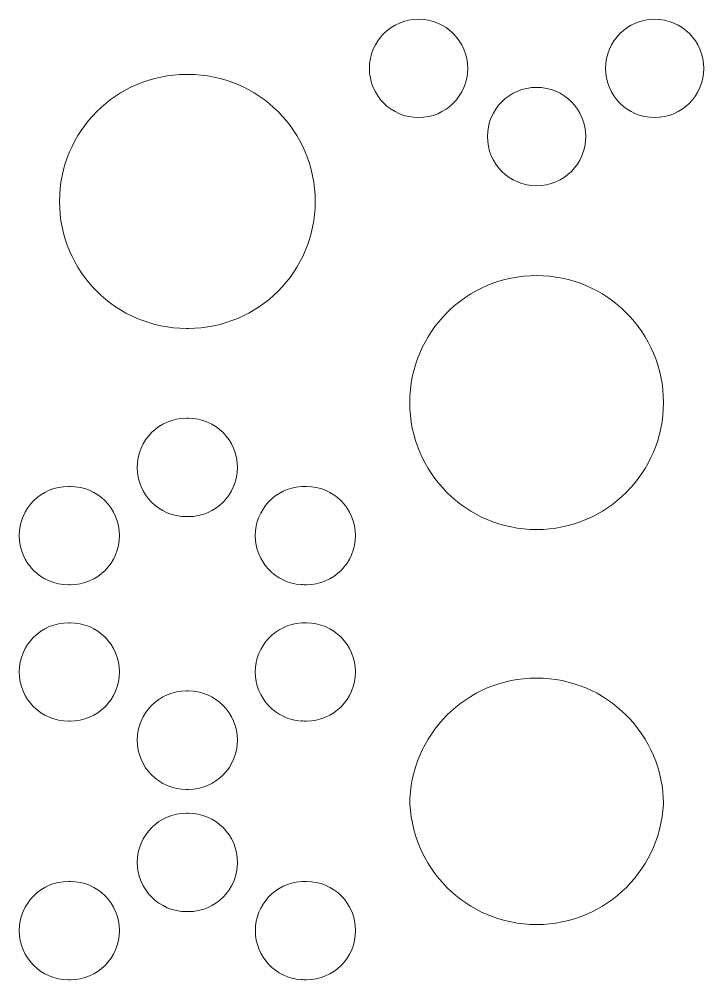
# Model space of a CAD drawing. Header units: millimetres. Extents: x -1200 to 1200, y -590 to 590.
# Drawn here: x 1 to 254.1, y -65.7 to 289.7 of the extents above; entities that cross this region are included whole.
import ezdxf

# ---------------------------------------------------------------- set-up
doc = ezdxf.new("R2010")
doc.units = ezdxf.units.MM
doc.header["$MEASUREMENT"] = 0
doc.layers.add('Layer 1', color=7, linetype='Continuous')

msp = doc.modelspace()

# ---------------------------------------------------------------- linework, layer by layer
at = {"layer": 'Layer 1', "color": 250, "lineweight": 20}
for points, knots in [([(130.4578, 271.4798), (130.4578, 281.5312), (138.592, 289.6771), (148.629, 289.6771), (158.6615, 289.6771), (166.8007, 281.5312), (166.8007, 271.4798), (166.8007, 261.4335), (158.6615, 253.2876), (148.629, 253.2876), (138.592, 253.2876), (130.4578, 261.4335), (130.4578, 271.4798)], [0, 0, 0, 0, 0.25, 0.25, 0.25, 0.5, 0.5, 0.5, 0.75, 0.75, 0.75, 1, 1, 1, 1]), ([(217.7314, 271.4798), (217.7314, 281.5312), (225.8704, 289.6771), (235.9028, 289.6771), (245.9351, 289.6771), (254.0741, 281.5312), (254.0741, 271.4798), (254.0741, 261.4335), (245.9351, 253.2876), (235.9028, 253.2876), (225.8704, 253.2876), (217.7314, 261.4335), (217.7314, 271.4798)], [0, 0, 0, 0, 0.25, 0.25, 0.25, 0.5, 0.5, 0.5, 0.75, 0.75, 0.75, 1, 1, 1, 1]), ([(22.6829, 246.6246), (22.6829, 246.6246), (23.9057, 248.5299), (23.9057, 248.5299), (23.9057, 248.5299), (25.2128, 250.3728), (25.2128, 250.3728), (25.2128, 250.3728), (26.6041, 252.1477), (26.6041, 252.1477), (26.6041, 252.1477), (28.0802, 253.8552), (28.0802, 253.8552), (28.0802, 253.8552), (29.6357, 255.4875), (29.6357, 255.4875), (29.6357, 255.4875), (31.2658, 257.0453), (31.2658, 257.0453), (31.2658, 257.0453), (32.9686, 258.5234), (32.9686, 258.5234), (32.9686, 258.5234), (34.7435, 259.9167), (34.7435, 259.9167), (34.7435, 259.9167), (36.5835, 261.2281), (36.5835, 261.2281), (36.5835, 261.2281), (38.4864, 262.4501), (38.4864, 262.4501), (38.4864, 262.4501), (40.4517, 263.5804), (40.4517, 263.5804), (40.4517, 263.5804), (42.4727, 264.6164), (42.4727, 264.6164), (42.4727, 264.6164), (44.5491, 265.5583), (44.5491, 265.5583), (44.5491, 265.5583), (46.6762, 266.3987), (46.6762, 266.3987), (46.6762, 266.3987), (48.8538, 267.1377), (48.8538, 267.1377), (48.8538, 267.1377), (51.0773, 267.7681), (51.0773, 267.7681), (51.0773, 267.7681), (53.3442, 268.2945), (53.3442, 268.2945), (53.3442, 268.2945), (55.6521, 268.7075), (55.6521, 268.7075), (55.6521, 268.7075), (57.9986, 269.007), (57.9986, 269.007), (57.9986, 269.007), (60.3838, 269.1856), (60.3838, 269.1856), (60.3838, 269.1856), (62.8025, 269.246), (62.8025, 269.246), (62.8025, 269.246), (63.1582, 269.2372), (63.1582, 269.2372), (63.1582, 269.2372), (63.5138, 269.246), (63.5138, 269.246), (63.5138, 269.246), (65.9329, 269.1856), (65.9329, 269.1856), (65.9329, 269.1856), (68.3178, 269.007), (68.3178, 269.007), (68.3178, 269.007), (70.6667, 268.7075), (70.6667, 268.7075), (70.6667, 268.7075), (72.9722, 268.2945), (72.9722, 268.2945), (72.9722, 268.2945), (75.2415, 267.7681), (75.2415, 267.7681), (75.2415, 267.7681), (77.465, 267.1377), (77.465, 267.1377), (77.465, 267.1377), (79.6403, 266.3987), (79.6403, 266.3987), (79.6403, 266.3987), (81.7698, 265.5583), (81.7698, 265.5583), (81.7698, 265.5583), (83.8462, 264.6164), (83.8462, 264.6164), (83.8462, 264.6164), (85.867, 263.5804), (85.867, 263.5804), (85.867, 263.5804), (87.8327, 262.4501), (87.8327, 262.4501), (87.8327, 262.4501), (89.7352, 261.2281), (89.7352, 261.2281), (89.7352, 261.2281), (91.5753, 259.9167), (91.5753, 259.9167), (91.5753, 259.9167), (93.3479, 258.5234), (93.3479, 258.5234), (93.3479, 258.5234), (95.0529, 257.0453), (95.0529, 257.0453), (95.0529, 257.0453), (96.6831, 255.4875), (96.6831, 255.4875), (96.6831, 255.4875), (98.2386, 253.8527), (98.2386, 253.8527), (98.2386, 253.8527), (99.7146, 252.1477), (99.7146, 252.1477), (99.7146, 252.1477), (101.1061, 250.3728), (101.1061, 250.3728), (101.1061, 250.3728), (102.4155, 248.5299), (102.4155, 248.5299), (102.4155, 248.5299), (103.6357, 246.6246), (103.6357, 246.6246), (103.6357, 246.6246), (104.7645, 244.6562), (104.7645, 244.6562), (104.7645, 244.6562), (105.799, 242.6325), (105.799, 242.6325), (105.799, 242.6325), (106.7395, 240.5532), (106.7395, 240.5532), (106.7395, 240.5532), (107.5787, 238.4232), (107.5787, 238.4232), (107.5787, 238.4232), (108.3144, 236.2423), (108.3144, 236.2423), (108.3144, 236.2423), (108.946, 234.018), (108.946, 234.018), (108.946, 234.018), (109.4694, 231.7457), (109.4694, 231.7457), (109.4694, 231.7457), (109.8842, 229.4344), (109.8842, 229.4344), (109.8842, 229.4344), (110.1809, 227.0822), (110.1809, 227.0822), (110.1809, 227.0822), (110.3619, 224.6937), (110.3619, 224.6937), (110.3619, 224.6937), (110.4245, 222.2714), (110.4245, 222.2714), (110.4245, 222.2714), (110.3619, 219.8491), (110.3619, 219.8491), (110.3619, 219.8491), (110.1809, 217.4607), (110.1809, 217.4607), (110.1809, 217.4607), (109.8842, 215.111), (109.8842, 215.111), (109.8842, 215.111), (109.4694, 212.7974), (109.4694, 212.7974), (109.4694, 212.7974), (108.946, 210.5272), (108.946, 210.5272), (108.946, 210.5272), (108.3144, 208.303), (108.3144, 208.303), (108.3144, 208.303), (107.5787, 206.1222), (107.5787, 206.1222), (107.5787, 206.1222), (106.7395, 203.9897), (106.7395, 203.9897), (106.7395, 203.9897), (105.799, 201.9127), (105.799, 201.9127), (105.799, 201.9127), (104.7645, 199.889), (104.7645, 199.889), (104.7645, 199.889), (103.6357, 197.9207), (103.6357, 197.9207), (103.6357, 197.9207), (102.4155, 196.0152), (102.4155, 196.0152), (102.4155, 196.0152), (101.1061, 194.1727), (101.1061, 194.1727), (101.1061, 194.1727), (99.7146, 192.3953), (99.7146, 192.3953), (99.7146, 192.3953), (98.2386, 190.6902), (98.2386, 190.6902), (98.2386, 190.6902), (96.6831, 189.0576), (96.6831, 189.0576), (96.6831, 189.0576), (95.0505, 187.4975), (95.0505, 187.4975), (95.0505, 187.4975), (93.3479, 186.0219), (93.3479, 186.0219), (93.3479, 186.0219), (91.5753, 184.6261), (91.5753, 184.6261), (91.5753, 184.6261), (89.7352, 183.3147), (89.7352, 183.3147), (89.7352, 183.3147), (87.8327, 182.0927), (87.8327, 182.0927), (87.8327, 182.0927), (85.867, 180.9625), (85.867, 180.9625), (85.867, 180.9625), (83.8462, 179.9263), (83.8462, 179.9263), (83.8462, 179.9263), (81.7698, 178.9845), (81.7698, 178.9845), (81.7698, 178.9845), (79.6403, 178.1442), (79.6403, 178.1442), (79.6403, 178.1442), (77.465, 177.4075), (77.465, 177.4075), (77.465, 177.4075), (75.2415, 176.7748), (75.2415, 176.7748), (75.2415, 176.7748), (72.9722, 176.2508), (72.9722, 176.2508), (72.9722, 176.2508), (70.6667, 175.8401), (70.6667, 175.8401), (70.6667, 175.8401), (68.3178, 175.5408), (68.3178, 175.5408), (68.3178, 175.5408), (65.9329, 175.3573), (65.9329, 175.3573), (65.9329, 175.3573), (63.5138, 175.2969), (63.5138, 175.2969), (63.5138, 175.2969), (63.1584, 175.3056), (63.1584, 175.3056), (63.1584, 175.3056), (62.8025, 175.2969), (62.8025, 175.2969), (62.8025, 175.2969), (60.3838, 175.3573), (60.3838, 175.3573), (60.3838, 175.3573), (57.9986, 175.5408), (57.9986, 175.5408), (57.9986, 175.5408), (55.6521, 175.8401), (55.6521, 175.8401), (55.6521, 175.8401), (53.3442, 176.2508), (53.3442, 176.2508), (53.3442, 176.2508), (51.0773, 176.7748), (51.0773, 176.7748), (51.0773, 176.7748), (48.8538, 177.4075), (48.8538, 177.4075), (48.8538, 177.4075), (46.6762, 178.1442), (46.6762, 178.1442), (46.6762, 178.1442), (44.5491, 178.9845), (44.5491, 178.9845), (44.5491, 178.9845), (42.4727, 179.9263), (42.4727, 179.9263), (42.4727, 179.9263), (40.4492, 180.9625), (40.4492, 180.9625), (40.4492, 180.9625), (38.4887, 182.0927), (38.4887, 182.0927), (38.4887, 182.0927), (36.5835, 183.3147), (36.5835, 183.3147), (36.5835, 183.3147), (34.7435, 184.6261), (34.7435, 184.6261), (34.7435, 184.6261), (32.9686, 186.0219), (32.9686, 186.0219), (32.9686, 186.0219), (31.2658, 187.4975), (31.2658, 187.4975), (31.2658, 187.4975), (29.6357, 189.0576), (29.6357, 189.0576), (29.6357, 189.0576), (28.0802, 190.6902), (28.0802, 190.6902), (28.0802, 190.6902), (26.6041, 192.3953), (26.6041, 192.3953), (26.6041, 192.3953), (25.2128, 194.1727), (25.2128, 194.1727), (25.2128, 194.1727), (23.9057, 196.0152), (23.9057, 196.0152), (23.9057, 196.0152), (22.6829, 197.9207), (22.6829, 197.9207), (22.6829, 197.9207), (21.552, 199.889), (21.552, 199.889), (21.552, 199.889), (20.5174, 201.9127), (20.5174, 201.9127), (20.5174, 201.9127), (19.5793, 203.9897), (19.5793, 203.9897), (19.5793, 203.9897), (18.7401, 206.1222), (18.7401, 206.1222), (18.7401, 206.1222), (18.0022, 208.303), (18.0022, 208.303), (18.0022, 208.303), (17.3726, 210.5272), (17.3726, 210.5272), (17.3726, 210.5272), (16.8468, 212.7998), (16.8468, 212.7998), (16.8468, 212.7998), (16.432, 215.111), (16.432, 215.111), (16.432, 215.111), (16.1379, 217.4607), (16.1379, 217.4607), (16.1379, 217.4607), (15.9546, 219.8491), (15.9546, 219.8491), (15.9546, 219.8491), (15.8943, 222.2714), (15.8943, 222.2714), (15.8943, 222.2714), (15.9546, 224.6937), (15.9546, 224.6937), (15.9546, 224.6937), (16.1379, 227.0822), (16.1379, 227.0822), (16.1379, 227.0822), (16.432, 229.4344), (16.432, 229.4344), (16.432, 229.4344), (16.8468, 231.7457), (16.8468, 231.7457), (16.8468, 231.7457), (17.3726, 234.0158), (17.3726, 234.0158), (17.3726, 234.0158), (18.0022, 236.2423), (18.0022, 236.2423), (18.0022, 236.2423), (18.7401, 238.4232), (18.7401, 238.4232), (18.7401, 238.4232), (19.5793, 240.5532), (19.5793, 240.5532), (19.5793, 240.5532), (20.5174, 242.6325), (20.5174, 242.6325), (20.5174, 242.6325), (21.552, 244.6562), (21.552, 244.6562), (21.552, 244.6562), (22.6829, 246.6246), (22.6829, 246.6246)], [0, 0, 0, 0, 0.00757576, 0.00757576, 0.00757576, 0.01515152, 0.01515152, 0.01515152, 0.02272727, 0.02272727, 0.02272727, 0.03030303, 0.03030303, 0.03030303, 0.03787879, 0.03787879, 0.03787879, 0.04545455, 0.04545455, 0.04545455, 0.0530303, 0.0530303, 0.0530303, 0.06060606, 0.06060606, 0.06060606, 0.06818182, 0.06818182, 0.06818182, 0.07575758, 0.07575758, 0.07575758, 0.08333333, 0.08333333, 0.08333333, 0.09090909, 0.09090909, 0.09090909, 0.09848485, 0.09848485, 0.09848485, 0.10606061, 0.10606061, 0.10606061, 0.11363636, 0.11363636, 0.11363636, 0.12121212, 0.12121212, 0.12121212, 0.12878788, 0.12878788, 0.12878788, 0.13636364, 0.13636364, 0.13636364, 0.14393939, 0.14393939, 0.14393939, 0.15151515, 0.15151515, 0.15151515, 0.15909091, 0.15909091, 0.15909091, 0.16666667, 0.16666667, 0.16666667, 0.17424242, 0.17424242, 0.17424242, 0.18181818, 0.18181818, 0.18181818, 0.18939394, 0.18939394, 0.18939394, 0.1969697, 0.1969697, 0.1969697, 0.20454545, 0.20454545, 0.20454545, 0.21212121, 0.21212121, 0.21212121, 0.21969697, 0.21969697, 0.21969697, 0.22727273, 0.22727273, 0.22727273, 0.23484848, 0.23484848, 0.23484848, 0.24242424, 0.24242424, 0.24242424, 0.25, 0.25, 0.25, 0.25757576, 0.25757576, 0.25757576, 0.26515152, 0.26515152, 0.26515152, 0.27272727, 0.27272727, 0.27272727, 0.28030303, 0.28030303, 0.28030303, 0.28787879, 0.28787879, 0.28787879, 0.29545455, 0.29545455, 0.29545455, 0.3030303, 0.3030303, 0.3030303, 0.31060606, 0.31060606, 0.31060606, 0.31818182, 0.31818182, 0.31818182, 0.32575758, 0.32575758, 0.32575758, 0.33333333, 0.33333333, 0.33333333, 0.34090909, 0.34090909, 0.34090909, 0.34848485, 0.34848485, 0.34848485, 0.35606061, 0.35606061, 0.35606061, 0.36363636, 0.36363636, 0.36363636, 0.37121212, 0.37121212, 0.37121212, 0.37878788, 0.37878788, 0.37878788, 0.38636364, 0.38636364, 0.38636364, 0.39393939, 0.39393939, 0.39393939, 0.40151515, 0.40151515, 0.40151515, 0.40909091, 0.40909091, 0.40909091, 0.41666667, 0.41666667, 0.41666667, 0.42424242, 0.42424242, 0.42424242, 0.43181818, 0.43181818, 0.43181818, 0.43939394, 0.43939394, 0.43939394, 0.4469697, 0.4469697, 0.4469697, 0.45454545, 0.45454545, 0.45454545, 0.46212121, 0.46212121, 0.46212121, 0.46969697, 0.46969697, 0.46969697, 0.47727273, 0.47727273, 0.47727273, 0.48484848, 0.48484848, 0.48484848, 0.49242424, 0.49242424, 0.49242424, 0.5, 0.5, 0.5, 0.50757576, 0.50757576, 0.50757576, 0.51515152, 0.51515152, 0.51515152, 0.52272727, 0.52272727, 0.52272727, 0.53030303, 0.53030303, 0.53030303, 0.53787879, 0.53787879, 0.53787879, 0.54545455, 0.54545455, 0.54545455, 0.5530303, 0.5530303, 0.5530303, 0.56060606, 0.56060606, 0.56060606, 0.56818182, 0.56818182, 0.56818182, 0.57575758, 0.57575758, 0.57575758, 0.58333333, 0.58333333, 0.58333333, 0.59090909, 0.59090909, 0.59090909, 0.59848485, 0.59848485, 0.59848485, 0.60606061, 0.60606061, 0.60606061, 0.61363636, 0.61363636, 0.61363636, 0.62121212, 0.62121212, 0.62121212, 0.62878788, 0.62878788, 0.62878788, 0.63636364, 0.63636364, 0.63636364, 0.64393939, 0.64393939, 0.64393939, 0.65151515, 0.65151515, 0.65151515, 0.65909091, 0.65909091, 0.65909091, 0.66666667, 0.66666667, 0.66666667, 0.67424242, 0.67424242, 0.67424242, 0.68181818, 0.68181818, 0.68181818, 0.68939394, 0.68939394, 0.68939394, 0.6969697, 0.6969697, 0.6969697, 0.70454545, 0.70454545, 0.70454545, 0.71212121, 0.71212121, 0.71212121, 0.71969697, 0.71969697, 0.71969697, 0.72727273, 0.72727273, 0.72727273, 0.73484848, 0.73484848, 0.73484848, 0.74242424, 0.74242424, 0.74242424, 0.75, 0.75, 0.75, 0.75757576, 0.75757576, 0.75757576, 0.76515152, 0.76515152, 0.76515152, 0.77272727, 0.77272727, 0.77272727, 0.78030303, 0.78030303, 0.78030303, 0.78787879, 0.78787879, 0.78787879, 0.79545455, 0.79545455, 0.79545455, 0.8030303, 0.8030303, 0.8030303, 0.81060606, 0.81060606, 0.81060606, 0.81818182, 0.81818182, 0.81818182, 0.82575758, 0.82575758, 0.82575758, 0.83333333, 0.83333333, 0.83333333, 0.84090909, 0.84090909, 0.84090909, 0.84848485, 0.84848485, 0.84848485, 0.85606061, 0.85606061, 0.85606061, 0.86363636, 0.86363636, 0.86363636, 0.87121212, 0.87121212, 0.87121212, 0.87878788, 0.87878788, 0.87878788, 0.88636364, 0.88636364, 0.88636364, 0.89393939, 0.89393939, 0.89393939, 0.90151515, 0.90151515, 0.90151515, 0.90909091, 0.90909091, 0.90909091, 0.91666667, 0.91666667, 0.91666667, 0.92424242, 0.92424242, 0.92424242, 0.93181818, 0.93181818, 0.93181818, 0.93939394, 0.93939394, 0.93939394, 0.9469697, 0.9469697, 0.9469697, 0.95454545, 0.95454545, 0.95454545, 0.96212121, 0.96212121, 0.96212121, 0.96969697, 0.96969697, 0.96969697, 0.97727273, 0.97727273, 0.97727273, 0.98484848, 0.98484848, 0.98484848, 0.99242424, 0.99242424, 0.99242424, 1, 1, 1, 1]), ([(174.0933, 246.2526), (174.0933, 256.3014), (182.2301, 264.4498), (192.2647, 264.4498), (202.2995, 264.4498), (210.4362, 256.3014), (210.4362, 246.2526), (210.4362, 236.2037), (202.2995, 228.0553), (192.2647, 228.0553), (182.2301, 228.0553), (174.0933, 236.2037), (174.0933, 246.2526)], [0, 0, 0, 0, 0.25, 0.25, 0.25, 0.5, 0.5, 0.5, 0.75, 0.75, 0.75, 1, 1, 1, 1]), ([(145.3566, 147.8331), (145.3566, 147.8331), (145.4169, 150.2554), (145.4169, 150.2554), (145.4169, 150.2554), (145.6, 152.6438), (145.6, 152.6438), (145.6, 152.6438), (145.8967, 154.9937), (145.8967, 154.9937), (145.8967, 154.9937), (146.3117, 157.3048), (146.3117, 157.3048), (146.3117, 157.3048), (146.8326, 159.5775), (146.8326, 159.5775), (146.8326, 159.5775), (147.4644, 161.8017), (147.4644, 161.8017), (147.4644, 161.8017), (148.2023, 163.9825), (148.2023, 163.9825), (148.2023, 163.9825), (149.0391, 166.1123), (149.0391, 166.1123), (149.0391, 166.1123), (149.9797, 168.1919), (149.9797, 168.1919), (149.9797, 168.1919), (151.0167, 170.2156), (151.0167, 170.2156), (151.0167, 170.2156), (152.1429, 172.1839), (152.1429, 172.1839), (152.1429, 172.1839), (153.3657, 174.0893), (153.3657, 174.0893), (153.3657, 174.0893), (154.6725, 175.932), (154.6725, 175.932), (154.6725, 175.932), (156.0691, 177.7094), (156.0691, 177.7094), (156.0691, 177.7094), (157.5424, 179.4143), (157.5424, 179.4143), (157.5424, 179.4143), (159.0954, 181.047), (159.0954, 181.047), (159.0954, 181.047), (160.7282, 182.6048), (160.7282, 182.6048), (160.7282, 182.6048), (162.4307, 184.0826), (162.4307, 184.0826), (162.4307, 184.0826), (164.2032, 185.4761), (164.2032, 185.4761), (164.2032, 185.4761), (166.0458, 186.7899), (166.0458, 186.7899), (166.0458, 186.7899), (167.9486, 188.0118), (167.9486, 188.0118), (167.9486, 188.0118), (169.9116, 189.1422), (169.9116, 189.1422), (169.9116, 189.1422), (171.9325, 190.1781), (171.9325, 190.1781), (171.9325, 190.1781), (174.0113, 191.1199), (174.0113, 191.1199), (174.0113, 191.1199), (176.1384, 191.9604), (176.1384, 191.9604), (176.1384, 191.9604), (178.3185, 192.6971), (178.3185, 192.6971), (178.3185, 192.6971), (180.5395, 193.3298), (180.5395, 193.3298), (180.5395, 193.3298), (182.8064, 193.8539), (182.8064, 193.8539), (182.8064, 193.8539), (185.1144, 194.2644), (185.1144, 194.2644), (185.1144, 194.2644), (187.4633, 194.564), (187.4633, 194.564), (187.4633, 194.564), (189.846, 194.7474), (189.846, 194.7474), (189.846, 194.7474), (192.2647, 194.8078), (192.2647, 194.8078), (192.2647, 194.8078), (194.686, 194.7474), (194.686, 194.7474), (194.686, 194.7474), (197.0686, 194.564), (197.0686, 194.564), (197.0686, 194.564), (199.4175, 194.2644), (199.4175, 194.2644), (199.4175, 194.2644), (201.7278, 193.8539), (201.7278, 193.8539), (201.7278, 193.8539), (203.9923, 193.3298), (203.9923, 193.3298), (203.9923, 193.3298), (206.2135, 192.6971), (206.2135, 192.6971), (206.2135, 192.6971), (208.3936, 191.9604), (208.3936, 191.9604), (208.3936, 191.9604), (210.5207, 191.1199), (210.5207, 191.1199), (210.5207, 191.1199), (212.597, 190.1781), (212.597, 190.1781), (212.597, 190.1781), (214.6204, 189.1422), (214.6204, 189.1422), (214.6204, 189.1422), (216.5835, 188.0118), (216.5835, 188.0118), (216.5835, 188.0118), (218.4863, 186.7899), (218.4863, 186.7899), (218.4863, 186.7899), (220.3238, 185.4761), (220.3238, 185.4761), (220.3238, 185.4761), (222.1012, 184.0826), (222.1012, 184.0826), (222.1012, 184.0826), (223.8036, 182.6048), (223.8036, 182.6048), (223.8036, 182.6048), (225.4364, 181.047), (225.4364, 181.047), (225.4364, 181.047), (226.9895, 179.4143), (226.9895, 179.4143), (226.9895, 179.4143), (228.4654, 177.7094), (228.4654, 177.7094), (228.4654, 177.7094), (229.8592, 175.932), (229.8592, 175.932), (229.8592, 175.932), (231.1664, 174.0893), (231.1664, 174.0893), (231.1664, 174.0893), (232.3892, 172.1839), (232.3892, 172.1839), (232.3892, 172.1839), (233.5154, 170.2156), (233.5154, 170.2156), (233.5154, 170.2156), (234.5523, 168.1919), (234.5523, 168.1919), (234.5523, 168.1919), (235.4904, 166.1123), (235.4904, 166.1123), (235.4904, 166.1123), (236.3295, 163.9825), (236.3295, 163.9825), (236.3295, 163.9825), (237.0675, 161.8017), (237.0675, 161.8017), (237.0675, 161.8017), (237.6994, 159.5775), (237.6994, 159.5775), (237.6994, 159.5775), (238.2204, 157.3048), (238.2204, 157.3048), (238.2204, 157.3048), (238.635, 154.9937), (238.635, 154.9937), (238.635, 154.9937), (238.9342, 152.6438), (238.9342, 152.6438), (238.9342, 152.6438), (239.1149, 150.2554), (239.1149, 150.2554), (239.1149, 150.2554), (239.1753, 147.8331), (239.1753, 147.8331), (239.1753, 147.8331), (239.1149, 145.4109), (239.1149, 145.4109), (239.1149, 145.4109), (238.9342, 143.0225), (238.9342, 143.0225), (238.9342, 143.0225), (238.635, 140.6702), (238.635, 140.6702), (238.635, 140.6702), (238.2204, 138.3591), (238.2204, 138.3591), (238.2204, 138.3591), (237.6994, 136.0889), (237.6994, 136.0889), (237.6994, 136.0889), (237.0675, 133.8623), (237.0675, 133.8623), (237.0675, 133.8623), (236.3295, 131.6816), (236.3295, 131.6816), (236.3295, 131.6816), (235.4904, 129.5513), (235.4904, 129.5513), (235.4904, 129.5513), (234.5523, 127.4721), (234.5523, 127.4721), (234.5523, 127.4721), (233.5154, 125.4483), (233.5154, 125.4483), (233.5154, 125.4483), (232.3892, 123.4801), (232.3892, 123.4801), (232.3892, 123.4801), (231.1664, 121.5722), (231.1664, 121.5722), (231.1664, 121.5722), (229.8592, 119.7319), (229.8592, 119.7319), (229.8592, 119.7319), (228.4654, 117.9544), (228.4654, 117.9544), (228.4654, 117.9544), (226.9895, 116.2496), (226.9895, 116.2496), (226.9895, 116.2496), (225.4364, 114.6169), (225.4364, 114.6169), (225.4364, 114.6169), (223.8036, 113.0592), (223.8036, 113.0592), (223.8036, 113.0592), (222.1012, 111.5814), (222.1012, 111.5814), (222.1012, 111.5814), (220.3285, 110.1878), (220.3285, 110.1878), (220.3285, 110.1878), (218.4863, 108.8764), (218.4863, 108.8764), (218.4863, 108.8764), (216.5835, 107.6544), (216.5835, 107.6544), (216.5835, 107.6544), (214.6204, 106.5242), (214.6204, 106.5242), (214.6204, 106.5242), (212.597, 105.4882), (212.597, 105.4882), (212.597, 105.4882), (210.5207, 104.5463), (210.5207, 104.5463), (210.5207, 104.5463), (208.3936, 103.7035), (208.3936, 103.7035), (208.3936, 103.7035), (206.2135, 102.9693), (206.2135, 102.9693), (206.2135, 102.9693), (203.9923, 102.3365), (203.9923, 102.3365), (203.9923, 102.3365), (201.7278, 101.8102), (201.7278, 101.8102), (201.7278, 101.8102), (199.4175, 101.3972), (199.4175, 101.3972), (199.4175, 101.3972), (197.0686, 101.0976), (197.0686, 101.0976), (197.0686, 101.0976), (194.686, 100.9189), (194.686, 100.9189), (194.686, 100.9189), (192.2647, 100.8585), (192.2647, 100.8585), (192.2647, 100.8585), (189.846, 100.9189), (189.846, 100.9189), (189.846, 100.9189), (187.4633, 101.0976), (187.4633, 101.0976), (187.4633, 101.0976), (185.1144, 101.3972), (185.1144, 101.3972), (185.1144, 101.3972), (182.8064, 101.8102), (182.8064, 101.8102), (182.8064, 101.8102), (180.5395, 102.3365), (180.5395, 102.3365), (180.5395, 102.3365), (178.3185, 102.9693), (178.3185, 102.9693), (178.3185, 102.9693), (176.1384, 103.7058), (176.1384, 103.7058), (176.1384, 103.7058), (174.0113, 104.5463), (174.0113, 104.5463), (174.0113, 104.5463), (171.9325, 105.4882), (171.9325, 105.4882), (171.9325, 105.4882), (169.9116, 106.5242), (169.9116, 106.5242), (169.9116, 106.5242), (167.9486, 107.6544), (167.9486, 107.6544), (167.9486, 107.6544), (166.0458, 108.8764), (166.0458, 108.8764), (166.0458, 108.8764), (164.2032, 110.1878), (164.2032, 110.1878), (164.2032, 110.1878), (162.4307, 111.5814), (162.4307, 111.5814), (162.4307, 111.5814), (160.7282, 113.0592), (160.7282, 113.0592), (160.7282, 113.0592), (159.0954, 114.6169), (159.0954, 114.6169), (159.0954, 114.6169), (157.5424, 116.2496), (157.5424, 116.2496), (157.5424, 116.2496), (156.0691, 117.9544), (156.0691, 117.9544), (156.0691, 117.9544), (154.6725, 119.7319), (154.6725, 119.7319), (154.6725, 119.7319), (153.3657, 121.5722), (153.3657, 121.5722), (153.3657, 121.5722), (152.1429, 123.4801), (152.1429, 123.4801), (152.1429, 123.4801), (151.0167, 125.4483), (151.0167, 125.4483), (151.0167, 125.4483), (149.9797, 127.4721), (149.9797, 127.4721), (149.9797, 127.4721), (149.0391, 129.5513), (149.0391, 129.5513), (149.0391, 129.5513), (148.2023, 131.6816), (148.2023, 131.6816), (148.2023, 131.6816), (147.4644, 133.8623), (147.4644, 133.8623), (147.4644, 133.8623), (146.8326, 136.0889), (146.8326, 136.0889), (146.8326, 136.0889), (146.3117, 138.3614), (146.3117, 138.3614), (146.3117, 138.3614), (145.8967, 140.6702), (145.8967, 140.6702), (145.8967, 140.6702), (145.6, 143.0225), (145.6, 143.0225), (145.6, 143.0225), (145.4169, 145.4109), (145.4169, 145.4109), (145.4169, 145.4109), (145.3566, 147.8331), (145.3566, 147.8331)], [0, 0, 0, 0, 0.0078125, 0.0078125, 0.0078125, 0.015625, 0.015625, 0.015625, 0.0234375, 0.0234375, 0.0234375, 0.03125, 0.03125, 0.03125, 0.0390625, 0.0390625, 0.0390625, 0.046875, 0.046875, 0.046875, 0.0546875, 0.0546875, 0.0546875, 0.0625, 0.0625, 0.0625, 0.0703125, 0.0703125, 0.0703125, 0.078125, 0.078125, 0.078125, 0.0859375, 0.0859375, 0.0859375, 0.09375, 0.09375, 0.09375, 0.1015625, 0.1015625, 0.1015625, 0.109375, 0.109375, 0.109375, 0.1171875, 0.1171875, 0.1171875, 0.125, 0.125, 0.125, 0.1328125, 0.1328125, 0.1328125, 0.140625, 0.140625, 0.140625, 0.1484375, 0.1484375, 0.1484375, 0.15625, 0.15625, 0.15625, 0.1640625, 0.1640625, 0.1640625, 0.171875, 0.171875, 0.171875, 0.1796875, 0.1796875, 0.1796875, 0.1875, 0.1875, 0.1875, 0.1953125, 0.1953125, 0.1953125, 0.203125, 0.203125, 0.203125, 0.2109375, 0.2109375, 0.2109375, 0.21875, 0.21875, 0.21875, 0.2265625, 0.2265625, 0.2265625, 0.234375, 0.234375, 0.234375, 0.2421875, 0.2421875, 0.2421875, 0.25, 0.25, 0.25, 0.2578125, 0.2578125, 0.2578125, 0.265625, 0.265625, 0.265625, 0.2734375, 0.2734375, 0.2734375, 0.28125, 0.28125, 0.28125, 0.2890625, 0.2890625, 0.2890625, 0.296875, 0.296875, 0.296875, 0.3046875, 0.3046875, 0.3046875, 0.3125, 0.3125, 0.3125, 0.3203125, 0.3203125, 0.3203125, 0.328125, 0.328125, 0.328125, 0.3359375, 0.3359375, 0.3359375, 0.34375, 0.34375, 0.34375, 0.3515625, 0.3515625, 0.3515625, 0.359375, 0.359375, 0.359375, 0.3671875, 0.3671875, 0.3671875, 0.375, 0.375, 0.375, 0.3828125, 0.3828125, 0.3828125, 0.390625, 0.390625, 0.390625, 0.3984375, 0.3984375, 0.3984375, 0.40625, 0.40625, 0.40625, 0.4140625, 0.4140625, 0.4140625, 0.421875, 0.421875, 0.421875, 0.4296875, 0.4296875, 0.4296875, 0.4375, 0.4375, 0.4375, 0.4453125, 0.4453125, 0.4453125, 0.453125, 0.453125, 0.453125, 0.4609375, 0.4609375, 0.4609375, 0.46875, 0.46875, 0.46875, 0.4765625, 0.4765625, 0.4765625, 0.484375, 0.484375, 0.484375, 0.4921875, 0.4921875, 0.4921875, 0.5, 0.5, 0.5, 0.5078125, 0.5078125, 0.5078125, 0.515625, 0.515625, 0.515625, 0.5234375, 0.5234375, 0.5234375, 0.53125, 0.53125, 0.53125, 0.5390625, 0.5390625, 0.5390625, 0.546875, 0.546875, 0.546875, 0.5546875, 0.5546875, 0.5546875, 0.5625, 0.5625, 0.5625, 0.5703125, 0.5703125, 0.5703125, 0.578125, 0.578125, 0.578125, 0.5859375, 0.5859375, 0.5859375, 0.59375, 0.59375, 0.59375, 0.6015625, 0.6015625, 0.6015625, 0.609375, 0.609375, 0.609375, 0.6171875, 0.6171875, 0.6171875, 0.625, 0.625, 0.625, 0.6328125, 0.6328125, 0.6328125, 0.640625, 0.640625, 0.640625, 0.6484375, 0.6484375, 0.6484375, 0.65625, 0.65625, 0.65625, 0.6640625, 0.6640625, 0.6640625, 0.671875, 0.671875, 0.671875, 0.6796875, 0.6796875, 0.6796875, 0.6875, 0.6875, 0.6875, 0.6953125, 0.6953125, 0.6953125, 0.703125, 0.703125, 0.703125, 0.7109375, 0.7109375, 0.7109375, 0.71875, 0.71875, 0.71875, 0.7265625, 0.7265625, 0.7265625, 0.734375, 0.734375, 0.734375, 0.7421875, 0.7421875, 0.7421875, 0.75, 0.75, 0.75, 0.7578125, 0.7578125, 0.7578125, 0.765625, 0.765625, 0.765625, 0.7734375, 0.7734375, 0.7734375, 0.78125, 0.78125, 0.78125, 0.7890625, 0.7890625, 0.7890625, 0.796875, 0.796875, 0.796875, 0.8046875, 0.8046875, 0.8046875, 0.8125, 0.8125, 0.8125, 0.8203125, 0.8203125, 0.8203125, 0.828125, 0.828125, 0.828125, 0.8359375, 0.8359375, 0.8359375, 0.84375, 0.84375, 0.84375, 0.8515625, 0.8515625, 0.8515625, 0.859375, 0.859375, 0.859375, 0.8671875, 0.8671875, 0.8671875, 0.875, 0.875, 0.875, 0.8828125, 0.8828125, 0.8828125, 0.890625, 0.890625, 0.890625, 0.8984375, 0.8984375, 0.8984375, 0.90625, 0.90625, 0.90625, 0.9140625, 0.9140625, 0.9140625, 0.921875, 0.921875, 0.921875, 0.9296875, 0.9296875, 0.9296875, 0.9375, 0.9375, 0.9375, 0.9453125, 0.9453125, 0.9453125, 0.953125, 0.953125, 0.953125, 0.9609375, 0.9609375, 0.9609375, 0.96875, 0.96875, 0.96875, 0.9765625, 0.9765625, 0.9765625, 0.984375, 0.984375, 0.984375, 0.9921875, 0.9921875, 0.9921875, 1, 1, 1, 1]), ([(44.631, 123.852), (44.631, 133.9008), (52.7702, 142.0493), (62.8025, 142.0493), (62.9214, 142.0493), (63.0399, 142.0481), (63.1582, 142.0459), (63.2765, 142.0481), (63.3951, 142.0493), (63.5138, 142.0493), (73.5462, 142.0493), (81.6853, 133.9008), (81.6853, 123.852), (81.6853, 113.8031), (73.5462, 105.6548), (63.5138, 105.6548), (63.3951, 105.6548), (63.2765, 105.656), (63.1582, 105.6583), (63.0399, 105.656), (62.9214, 105.6548), (62.8025, 105.6548), (52.7702, 105.6548), (44.631, 113.8031), (44.631, 123.852)], [0, 0, 0, 0, 0.125, 0.125, 0.125, 0.25, 0.25, 0.25, 0.375, 0.375, 0.375, 0.5, 0.5, 0.5, 0.625, 0.625, 0.625, 0.75, 0.75, 0.75, 0.875, 0.875, 0.875, 1, 1, 1, 1]), ([(0.9928, 98.6199), (0.9928, 108.6713), (9.1323, 116.817), (19.1645, 116.817), (19.2833, 116.817), (19.402, 116.8158), (19.5203, 116.8135), (19.6385, 116.8158), (19.757, 116.817), (19.8759, 116.817), (29.9105, 116.817), (38.0473, 108.6713), (38.0473, 98.6199), (38.0473, 88.5732), (29.9105, 80.4275), (19.8759, 80.4275), (19.757, 80.4275), (19.6385, 80.4286), (19.5203, 80.4308), (19.402, 80.4286), (19.2833, 80.4275), (19.1645, 80.4275), (9.1323, 80.4275), (0.9928, 88.5732), (0.9928, 98.6199)], [0, 0, 0, 0, 0.125, 0.125, 0.125, 0.25, 0.25, 0.25, 0.375, 0.375, 0.375, 0.5, 0.5, 0.5, 0.625, 0.625, 0.625, 0.75, 0.75, 0.75, 0.875, 0.875, 0.875, 1, 1, 1, 1]), ([(88.2691, 98.6199), (88.2691, 108.2437), (95.7282, 116.1214), (105.1696, 116.7735), (105.1696, 116.7735), (105.1696, 116.7099), (105.1696, 116.7099), (105.8208, 116.7806), (106.4821, 116.817), (107.152, 116.817), (117.1842, 116.817), (125.3233, 108.6713), (125.3233, 98.6199), (125.3233, 88.5732), (117.1842, 80.4275), (107.152, 80.4275), (106.4821, 80.4275), (105.8208, 80.4637), (105.1696, 80.5347), (105.1696, 80.5347), (105.1696, 80.4709), (105.1696, 80.4709), (95.7282, 81.1279), (88.2691, 89.0008), (88.2691, 98.6199)], [0, 0, 0, 0, 0.125, 0.125, 0.125, 0.25, 0.25, 0.25, 0.375, 0.375, 0.375, 0.5, 0.5, 0.5, 0.625, 0.625, 0.625, 0.75, 0.75, 0.75, 0.875, 0.875, 0.875, 1, 1, 1, 1]), ([(0.9928, 48.1627), (0.9928, 58.2093), (9.1323, 66.3599), (19.1645, 66.3599), (19.2833, 66.3599), (19.402, 66.3589), (19.5203, 66.3565), (19.6385, 66.3589), (19.757, 66.3599), (19.8759, 66.3599), (29.9105, 66.3599), (38.0473, 58.2093), (38.0473, 48.1627), (38.0473, 38.1162), (29.9105, 29.9656), (19.8759, 29.9656), (19.757, 29.9656), (19.6385, 29.9667), (19.5203, 29.969), (19.402, 29.9667), (19.2833, 29.9656), (19.1645, 29.9656), (9.1323, 29.9656), (0.9928, 38.1162), (0.9928, 48.1627)], [0, 0, 0, 0, 0.125, 0.125, 0.125, 0.25, 0.25, 0.25, 0.375, 0.375, 0.375, 0.5, 0.5, 0.5, 0.625, 0.625, 0.625, 0.75, 0.75, 0.75, 0.875, 0.875, 0.875, 1, 1, 1, 1]), ([(88.2691, 48.1627), (88.2691, 57.7817), (95.7282, 65.6597), (105.1696, 66.3141), (105.1696, 66.3141), (105.1696, 66.2528), (105.1696, 66.2528), (105.8208, 66.3235), (106.4821, 66.3599), (107.152, 66.3599), (117.1842, 66.3599), (125.3233, 58.2093), (125.3233, 48.1627), (125.3233, 38.1162), (117.1842, 29.9656), (107.152, 29.9656), (106.4821, 29.9656), (105.8208, 30.0019), (105.1696, 30.0728), (105.1696, 30.0728), (105.1696, 30.0113), (105.1696, 30.0113), (95.7282, 30.6659), (88.2691, 38.5437), (88.2691, 48.1627)], [0, 0, 0, 0, 0.125, 0.125, 0.125, 0.25, 0.25, 0.25, 0.375, 0.375, 0.375, 0.5, 0.5, 0.5, 0.625, 0.625, 0.625, 0.75, 0.75, 0.75, 0.875, 0.875, 0.875, 1, 1, 1, 1]), ([(176.1384, 43.079), (176.1384, 43.079), (178.3185, 43.8182), (178.3185, 43.8182), (178.3185, 43.8182), (180.5395, 44.4509), (180.5395, 44.4509), (180.5395, 44.4509), (182.8064, 44.9726), (182.8064, 44.9726), (182.8064, 44.9726), (185.1144, 45.3856), (185.1144, 45.3856), (185.1144, 45.3856), (187.4633, 45.685), (187.4633, 45.685), (187.4633, 45.685), (189.846, 45.8684), (189.846, 45.8684), (189.846, 45.8684), (192.2647, 45.9288), (192.2647, 45.9288), (192.2647, 45.9288), (194.686, 45.8684), (194.686, 45.8684), (194.686, 45.8684), (197.0686, 45.685), (197.0686, 45.685), (197.0686, 45.685), (199.4175, 45.3856), (199.4175, 45.3856), (199.4175, 45.3856), (201.7278, 44.9726), (201.7278, 44.9726), (201.7278, 44.9726), (203.9923, 44.4509), (203.9923, 44.4509), (203.9923, 44.4509), (206.2135, 43.8182), (206.2135, 43.8182), (206.2135, 43.8182), (208.3936, 43.079), (208.3936, 43.079), (208.3936, 43.079), (210.5207, 42.2411), (210.5207, 42.2411), (210.5207, 42.2411), (212.597, 41.2992), (212.597, 41.2992), (212.597, 41.2992), (214.6204, 40.2632), (214.6204, 40.2632), (214.6204, 40.2632), (216.5835, 39.1329), (216.5835, 39.1329), (216.5835, 39.1329), (218.4863, 37.9087), (218.4863, 37.9087), (218.4863, 37.9087), (220.3238, 36.5997), (220.3238, 36.5997), (220.3238, 36.5997), (222.1012, 35.2013), (222.1012, 35.2013), (222.1012, 35.2013), (223.8036, 33.7235), (223.8036, 33.7235), (223.8036, 33.7235), (225.4364, 32.168), (225.4364, 32.168), (225.4364, 32.168), (226.9895, 30.5355), (226.9895, 30.5355), (226.9895, 30.5355), (228.4654, 28.828), (228.4654, 28.828), (228.4654, 28.828), (229.8592, 27.053), (229.8592, 27.053), (229.8592, 27.053), (231.1664, 25.2104), (231.1664, 25.2104), (231.1664, 25.2104), (232.3892, 23.3049), (232.3892, 23.3049), (232.3892, 23.3049), (233.5154, 21.3366), (233.5154, 21.3366), (233.5154, 21.3366), (234.5523, 19.3153), (234.5523, 19.3153), (234.5523, 19.3153), (235.4904, 17.2336), (235.4904, 17.2336), (235.4904, 17.2336), (236.3295, 15.1035), (236.3295, 15.1035), (236.3295, 15.1035), (237.0675, 12.9251), (237.0675, 12.9251), (237.0675, 12.9251), (237.6994, 10.6961), (237.6994, 10.6961), (237.6994, 10.6961), (238.2204, 8.426), (238.2204, 8.426), (238.2204, 8.426), (238.635, 6.1123), (238.635, 6.1123), (238.635, 6.1123), (238.9342, 3.7625), (238.9342, 3.7625), (238.9342, 3.7625), (239.1149, 1.3765), (239.1149, 1.3765), (239.1149, 1.3765), (239.1487, -0.0266), (239.1487, -0.0266), (239.1487, -0.0266), (239.1319, -0.739), (239.1319, -0.739), (239.1319, -0.739), (238.951, -3.1275), (238.951, -3.1275), (238.951, -3.1275), (238.652, -5.4773), (238.652, -5.4773), (238.652, -5.4773), (238.2374, -7.7909), (238.2374, -7.7909), (238.2374, -7.7909), (237.7162, -10.061), (237.7162, -10.061), (237.7162, -10.061), (237.0844, -12.2877), (237.0844, -12.2877), (237.0844, -12.2877), (236.3464, -14.466), (236.3464, -14.466), (236.3464, -14.466), (235.5073, -16.5986), (235.5073, -16.5986), (235.5073, -16.5986), (234.5692, -18.6777), (234.5692, -18.6777), (234.5692, -18.6777), (233.5322, -20.7017), (233.5322, -20.7017), (233.5322, -20.7017), (232.406, -22.6698), (232.406, -22.6698), (232.406, -22.6698), (231.1834, -24.5753), (231.1834, -24.5753), (231.1834, -24.5753), (229.8762, -26.418), (229.8762, -26.418), (229.8762, -26.418), (228.4823, -28.193), (228.4823, -28.193), (228.4823, -28.193), (227.0064, -29.8981), (227.0064, -29.8981), (227.0064, -29.8981), (225.4533, -31.5331), (225.4533, -31.5331), (225.4533, -31.5331), (223.8206, -33.0907), (223.8206, -33.0907), (223.8206, -33.0907), (222.1181, -34.5663), (222.1181, -34.5663), (222.1181, -34.5663), (220.3455, -35.9621), (220.3455, -35.9621), (220.3455, -35.9621), (218.5032, -37.2736), (218.5032, -37.2736), (218.5032, -37.2736), (216.6003, -38.4956), (216.6003, -38.4956), (216.6003, -38.4956), (214.6373, -39.6282), (214.6373, -39.6282), (214.6373, -39.6282), (212.6139, -40.6666), (212.6139, -40.6666), (212.6139, -40.6666), (210.5375, -41.6037), (210.5375, -41.6037), (210.5375, -41.6037), (208.4105, -42.4466), (208.4105, -42.4466), (208.4105, -42.4466), (206.2304, -43.1832), (206.2304, -43.1832), (206.2304, -43.1832), (204.0093, -43.8134), (204.0093, -43.8134), (204.0093, -43.8134), (201.7448, -44.3399), (201.7448, -44.3399), (201.7448, -44.3399), (199.4345, -44.7528), (199.4345, -44.7528), (199.4345, -44.7528), (197.0855, -45.0523), (197.0855, -45.0523), (197.0855, -45.0523), (194.7029, -45.2311), (194.7029, -45.2311), (194.7029, -45.2311), (192.2817, -45.2914), (192.2817, -45.2914), (192.2817, -45.2914), (189.8628, -45.2311), (189.8628, -45.2311), (189.8628, -45.2311), (187.4802, -45.0523), (187.4802, -45.0523), (187.4802, -45.0523), (185.1312, -44.7528), (185.1312, -44.7528), (185.1312, -44.7528), (182.8234, -44.3399), (182.8234, -44.3399), (182.8234, -44.3399), (180.5564, -43.8134), (180.5564, -43.8134), (180.5564, -43.8134), (178.3353, -43.1832), (178.3353, -43.1832), (178.3353, -43.1832), (176.1553, -42.4466), (176.1553, -42.4466), (176.1553, -42.4466), (174.0282, -41.6037), (174.0282, -41.6037), (174.0282, -41.6037), (171.9494, -40.6666), (171.9494, -40.6666), (171.9494, -40.6666), (169.9286, -39.6282), (169.9286, -39.6282), (169.9286, -39.6282), (167.9654, -38.4956), (167.9654, -38.4956), (167.9654, -38.4956), (166.0627, -37.2736), (166.0627, -37.2736), (166.0627, -37.2736), (164.2202, -35.9621), (164.2202, -35.9621), (164.2202, -35.9621), (162.4477, -34.5663), (162.4477, -34.5663), (162.4477, -34.5663), (160.7452, -33.0907), (160.7452, -33.0907), (160.7452, -33.0907), (159.1124, -31.5331), (159.1124, -31.5331), (159.1124, -31.5331), (157.5592, -29.8981), (157.5592, -29.8981), (157.5592, -29.8981), (156.0859, -28.193), (156.0859, -28.193), (156.0859, -28.193), (154.6895, -26.418), (154.6895, -26.418), (154.6895, -26.418), (153.3826, -24.5753), (153.3826, -24.5753), (153.3826, -24.5753), (152.1599, -22.6698), (152.1599, -22.6698), (152.1599, -22.6698), (151.0336, -20.7017), (151.0336, -20.7017), (151.0336, -20.7017), (149.9965, -18.6777), (149.9965, -18.6777), (149.9965, -18.6777), (149.0559, -16.5986), (149.0559, -16.5986), (149.0559, -16.5986), (148.2192, -14.466), (148.2192, -14.466), (148.2192, -14.466), (147.4812, -12.2877), (147.4812, -12.2877), (147.4812, -12.2877), (146.8494, -10.061), (146.8494, -10.061), (146.8494, -10.061), (146.3285, -7.7909), (146.3285, -7.7909), (146.3285, -7.7909), (145.9136, -5.4773), (145.9136, -5.4773), (145.9136, -5.4773), (145.617, -3.1275), (145.617, -3.1275), (145.617, -3.1275), (145.4337, -0.739), (145.4337, -0.739), (145.4337, -0.739), (145.4169, -0.0266), (145.4169, -0.0266), (145.4169, -0.0266), (145.3831, -0.0266), (145.3831, -0.0266), (145.3831, -0.0266), (145.4169, 1.3718), (145.4169, 1.3718), (145.4169, 1.3718), (145.6, 3.7625), (145.6, 3.7625), (145.6, 3.7625), (145.8967, 6.1123), (145.8967, 6.1123), (145.8967, 6.1123), (146.3117, 8.426), (146.3117, 8.426), (146.3117, 8.426), (146.8326, 10.6961), (146.8326, 10.6961), (146.8326, 10.6961), (147.4644, 12.9251), (147.4644, 12.9251), (147.4644, 12.9251), (148.2023, 15.1035), (148.2023, 15.1035), (148.2023, 15.1035), (149.0391, 17.2336), (149.0391, 17.2336), (149.0391, 17.2336), (149.9797, 19.3105), (149.9797, 19.3105), (149.9797, 19.3105), (151.0167, 21.3366), (151.0167, 21.3366), (151.0167, 21.3366), (152.1429, 23.3049), (152.1429, 23.3049), (152.1429, 23.3049), (153.3657, 25.2104), (153.3657, 25.2104), (153.3657, 25.2104), (154.6725, 27.053), (154.6725, 27.053), (154.6725, 27.053), (156.0691, 28.828), (156.0691, 28.828), (156.0691, 28.828), (157.5424, 30.5355), (157.5424, 30.5355), (157.5424, 30.5355), (159.0954, 32.168), (159.0954, 32.168), (159.0954, 32.168), (160.7282, 33.7235), (160.7282, 33.7235), (160.7282, 33.7235), (162.4307, 35.2013), (162.4307, 35.2013), (162.4307, 35.2013), (164.2032, 36.5997), (164.2032, 36.5997), (164.2032, 36.5997), (166.0458, 37.9087), (166.0458, 37.9087), (166.0458, 37.9087), (167.9486, 39.1329), (167.9486, 39.1329), (167.9486, 39.1329), (169.9116, 40.2632), (169.9116, 40.2632), (169.9116, 40.2632), (171.9325, 41.2992), (171.9325, 41.2992), (171.9325, 41.2992), (174.0113, 42.2411), (174.0113, 42.2411), (174.0113, 42.2411), (176.1384, 43.079), (176.1384, 43.079)], [0, 0, 0, 0, 0.00775194, 0.00775194, 0.00775194, 0.01550388, 0.01550388, 0.01550388, 0.02325581, 0.02325581, 0.02325581, 0.03100775, 0.03100775, 0.03100775, 0.03875969, 0.03875969, 0.03875969, 0.04651163, 0.04651163, 0.04651163, 0.05426357, 0.05426357, 0.05426357, 0.0620155, 0.0620155, 0.0620155, 0.06976744, 0.06976744, 0.06976744, 0.07751938, 0.07751938, 0.07751938, 0.08527132, 0.08527132, 0.08527132, 0.09302326, 0.09302326, 0.09302326, 0.10077519, 0.10077519, 0.10077519, 0.10852713, 0.10852713, 0.10852713, 0.11627907, 0.11627907, 0.11627907, 0.12403101, 0.12403101, 0.12403101, 0.13178295, 0.13178295, 0.13178295, 0.13953488, 0.13953488, 0.13953488, 0.14728682, 0.14728682, 0.14728682, 0.15503876, 0.15503876, 0.15503876, 0.1627907, 0.1627907, 0.1627907, 0.17054264, 0.17054264, 0.17054264, 0.17829457, 0.17829457, 0.17829457, 0.18604651, 0.18604651, 0.18604651, 0.19379845, 0.19379845, 0.19379845, 0.20155039, 0.20155039, 0.20155039, 0.20930233, 0.20930233, 0.20930233, 0.21705426, 0.21705426, 0.21705426, 0.2248062, 0.2248062, 0.2248062, 0.23255814, 0.23255814, 0.23255814, 0.24031008, 0.24031008, 0.24031008, 0.24806202, 0.24806202, 0.24806202, 0.25581395, 0.25581395, 0.25581395, 0.26356589, 0.26356589, 0.26356589, 0.27131783, 0.27131783, 0.27131783, 0.27906977, 0.27906977, 0.27906977, 0.28682171, 0.28682171, 0.28682171, 0.29457364, 0.29457364, 0.29457364, 0.30232558, 0.30232558, 0.30232558, 0.31007752, 0.31007752, 0.31007752, 0.31782946, 0.31782946, 0.31782946, 0.3255814, 0.3255814, 0.3255814, 0.33333333, 0.33333333, 0.33333333, 0.34108527, 0.34108527, 0.34108527, 0.34883721, 0.34883721, 0.34883721, 0.35658915, 0.35658915, 0.35658915, 0.36434109, 0.36434109, 0.36434109, 0.37209302, 0.37209302, 0.37209302, 0.37984496, 0.37984496, 0.37984496, 0.3875969, 0.3875969, 0.3875969, 0.39534884, 0.39534884, 0.39534884, 0.40310078, 0.40310078, 0.40310078, 0.41085271, 0.41085271, 0.41085271, 0.41860465, 0.41860465, 0.41860465, 0.42635659, 0.42635659, 0.42635659, 0.43410853, 0.43410853, 0.43410853, 0.44186047, 0.44186047, 0.44186047, 0.4496124, 0.4496124, 0.4496124, 0.45736434, 0.45736434, 0.45736434, 0.46511628, 0.46511628, 0.46511628, 0.47286822, 0.47286822, 0.47286822, 0.48062016, 0.48062016, 0.48062016, 0.48837209, 0.48837209, 0.48837209, 0.49612403, 0.49612403, 0.49612403, 0.50387597, 0.50387597, 0.50387597, 0.51162791, 0.51162791, 0.51162791, 0.51937984, 0.51937984, 0.51937984, 0.52713178, 0.52713178, 0.52713178, 0.53488372, 0.53488372, 0.53488372, 0.54263566, 0.54263566, 0.54263566, 0.5503876, 0.5503876, 0.5503876, 0.55813953, 0.55813953, 0.55813953, 0.56589147, 0.56589147, 0.56589147, 0.57364341, 0.57364341, 0.57364341, 0.58139535, 0.58139535, 0.58139535, 0.58914729, 0.58914729, 0.58914729, 0.59689922, 0.59689922, 0.59689922, 0.60465116, 0.60465116, 0.60465116, 0.6124031, 0.6124031, 0.6124031, 0.62015504, 0.62015504, 0.62015504, 0.62790698, 0.62790698, 0.62790698, 0.63565891, 0.63565891, 0.63565891, 0.64341085, 0.64341085, 0.64341085, 0.65116279, 0.65116279, 0.65116279, 0.65891473, 0.65891473, 0.65891473, 0.66666667, 0.66666667, 0.66666667, 0.6744186, 0.6744186, 0.6744186, 0.68217054, 0.68217054, 0.68217054, 0.68992248, 0.68992248, 0.68992248, 0.69767442, 0.69767442, 0.69767442, 0.70542636, 0.70542636, 0.70542636, 0.71317829, 0.71317829, 0.71317829, 0.72093023, 0.72093023, 0.72093023, 0.72868217, 0.72868217, 0.72868217, 0.73643411, 0.73643411, 0.73643411, 0.74418605, 0.74418605, 0.74418605, 0.75193798, 0.75193798, 0.75193798, 0.75968992, 0.75968992, 0.75968992, 0.76744186, 0.76744186, 0.76744186, 0.7751938, 0.7751938, 0.7751938, 0.78294574, 0.78294574, 0.78294574, 0.79069767, 0.79069767, 0.79069767, 0.79844961, 0.79844961, 0.79844961, 0.80620155, 0.80620155, 0.80620155, 0.81395349, 0.81395349, 0.81395349, 0.82170543, 0.82170543, 0.82170543, 0.82945736, 0.82945736, 0.82945736, 0.8372093, 0.8372093, 0.8372093, 0.84496124, 0.84496124, 0.84496124, 0.85271318, 0.85271318, 0.85271318, 0.86046512, 0.86046512, 0.86046512, 0.86821705, 0.86821705, 0.86821705, 0.87596899, 0.87596899, 0.87596899, 0.88372093, 0.88372093, 0.88372093, 0.89147287, 0.89147287, 0.89147287, 0.89922481, 0.89922481, 0.89922481, 0.90697674, 0.90697674, 0.90697674, 0.91472868, 0.91472868, 0.91472868, 0.92248062, 0.92248062, 0.92248062, 0.93023256, 0.93023256, 0.93023256, 0.9379845, 0.9379845, 0.9379845, 0.94573643, 0.94573643, 0.94573643, 0.95348837, 0.95348837, 0.95348837, 0.96124031, 0.96124031, 0.96124031, 0.96899225, 0.96899225, 0.96899225, 0.97674419, 0.97674419, 0.97674419, 0.98449612, 0.98449612, 0.98449612, 0.99224806, 0.99224806, 0.99224806, 1, 1, 1, 1]), ([(44.631, 22.933), (44.631, 32.9795), (52.7702, 41.1303), (62.8025, 41.1303), (62.9214, 41.1303), (63.0399, 41.1292), (63.1582, 41.1267), (63.2765, 41.1292), (63.3951, 41.1303), (63.5138, 41.1303), (73.5462, 41.1303), (81.6853, 32.9795), (81.6853, 22.933), (81.6853, 12.8841), (73.5462, 4.7359), (63.5138, 4.7359), (63.3951, 4.7359), (63.2765, 4.7369), (63.1582, 4.7393), (63.0399, 4.7369), (62.9214, 4.7359), (62.8025, 4.7359), (52.7702, 4.7359), (44.631, 12.8841), (44.631, 22.933)], [0, 0, 0, 0, 0.125, 0.125, 0.125, 0.25, 0.25, 0.25, 0.375, 0.375, 0.375, 0.5, 0.5, 0.5, 0.625, 0.625, 0.625, 0.75, 0.75, 0.75, 0.875, 0.875, 0.875, 1, 1, 1, 1]), ([(44.648, -22.2979), (44.648, -12.2491), (52.7871, -4.1009), (62.8194, -4.1009), (62.9382, -4.1009), (63.0568, -4.1019), (63.1751, -4.1043), (63.2934, -4.1019), (63.4119, -4.1009), (63.5307, -4.1009), (73.563, -4.1009), (81.7024, -12.2491), (81.7024, -22.2979), (81.7024, -32.3444), (73.563, -40.4952), (63.5307, -40.4952), (63.4119, -40.4952), (63.2934, -40.4941), (63.1751, -40.4916), (63.0568, -40.4941), (62.9382, -40.4952), (62.8194, -40.4952), (52.7871, -40.4952), (44.648, -32.3444), (44.648, -22.2979)], [0, 0, 0, 0, 0.125, 0.125, 0.125, 0.25, 0.25, 0.25, 0.375, 0.375, 0.375, 0.5, 0.5, 0.5, 0.625, 0.625, 0.625, 0.75, 0.75, 0.75, 0.875, 0.875, 0.875, 1, 1, 1, 1]), ([(1.01, -47.5301), (1.01, -37.4787), (9.1492, -29.3281), (19.1814, -29.3281), (19.3002, -29.3281), (19.4189, -29.3292), (19.5372, -29.3315), (19.6555, -29.3292), (19.7739, -29.3281), (19.8928, -29.3281), (29.9275, -29.3281), (38.0643, -37.4787), (38.0643, -47.5301), (38.0643, -57.5767), (29.9275, -65.7224), (19.8928, -65.7224), (19.7739, -65.7224), (19.6555, -65.7213), (19.5372, -65.719), (19.4189, -65.7213), (19.3002, -65.7224), (19.1814, -65.7224), (9.1492, -65.7224), (1.01, -57.5767), (1.01, -47.5301)], [0, 0, 0, 0, 0.125, 0.125, 0.125, 0.25, 0.25, 0.25, 0.375, 0.375, 0.375, 0.5, 0.5, 0.5, 0.625, 0.625, 0.625, 0.75, 0.75, 0.75, 0.875, 0.875, 0.875, 1, 1, 1, 1]), ([(88.2859, -47.5301), (88.2859, -37.9087), (95.745, -30.0284), (105.1865, -29.3765), (105.1865, -29.3765), (105.1865, -29.4352), (105.1865, -29.4352), (105.8376, -29.3645), (106.4991, -29.3281), (107.169, -29.3281), (117.2012, -29.3281), (125.3402, -37.4787), (125.3402, -47.5301), (125.3402, -57.5767), (117.2012, -65.7224), (107.169, -65.7224), (106.4991, -65.7224), (105.8376, -65.6862), (105.1865, -65.6153), (105.1865, -65.6153), (105.1865, -65.6791), (105.1865, -65.6791), (95.745, -65.0222), (88.2859, -57.1467), (88.2859, -47.5301)], [0, 0, 0, 0, 0.125, 0.125, 0.125, 0.25, 0.25, 0.25, 0.375, 0.375, 0.375, 0.5, 0.5, 0.5, 0.625, 0.625, 0.625, 0.75, 0.75, 0.75, 0.875, 0.875, 0.875, 1, 1, 1, 1])]:
    msp.add_open_spline(points, degree=3, knots=knots, dxfattribs=at)

doc.saveas('drawing.dxf')
